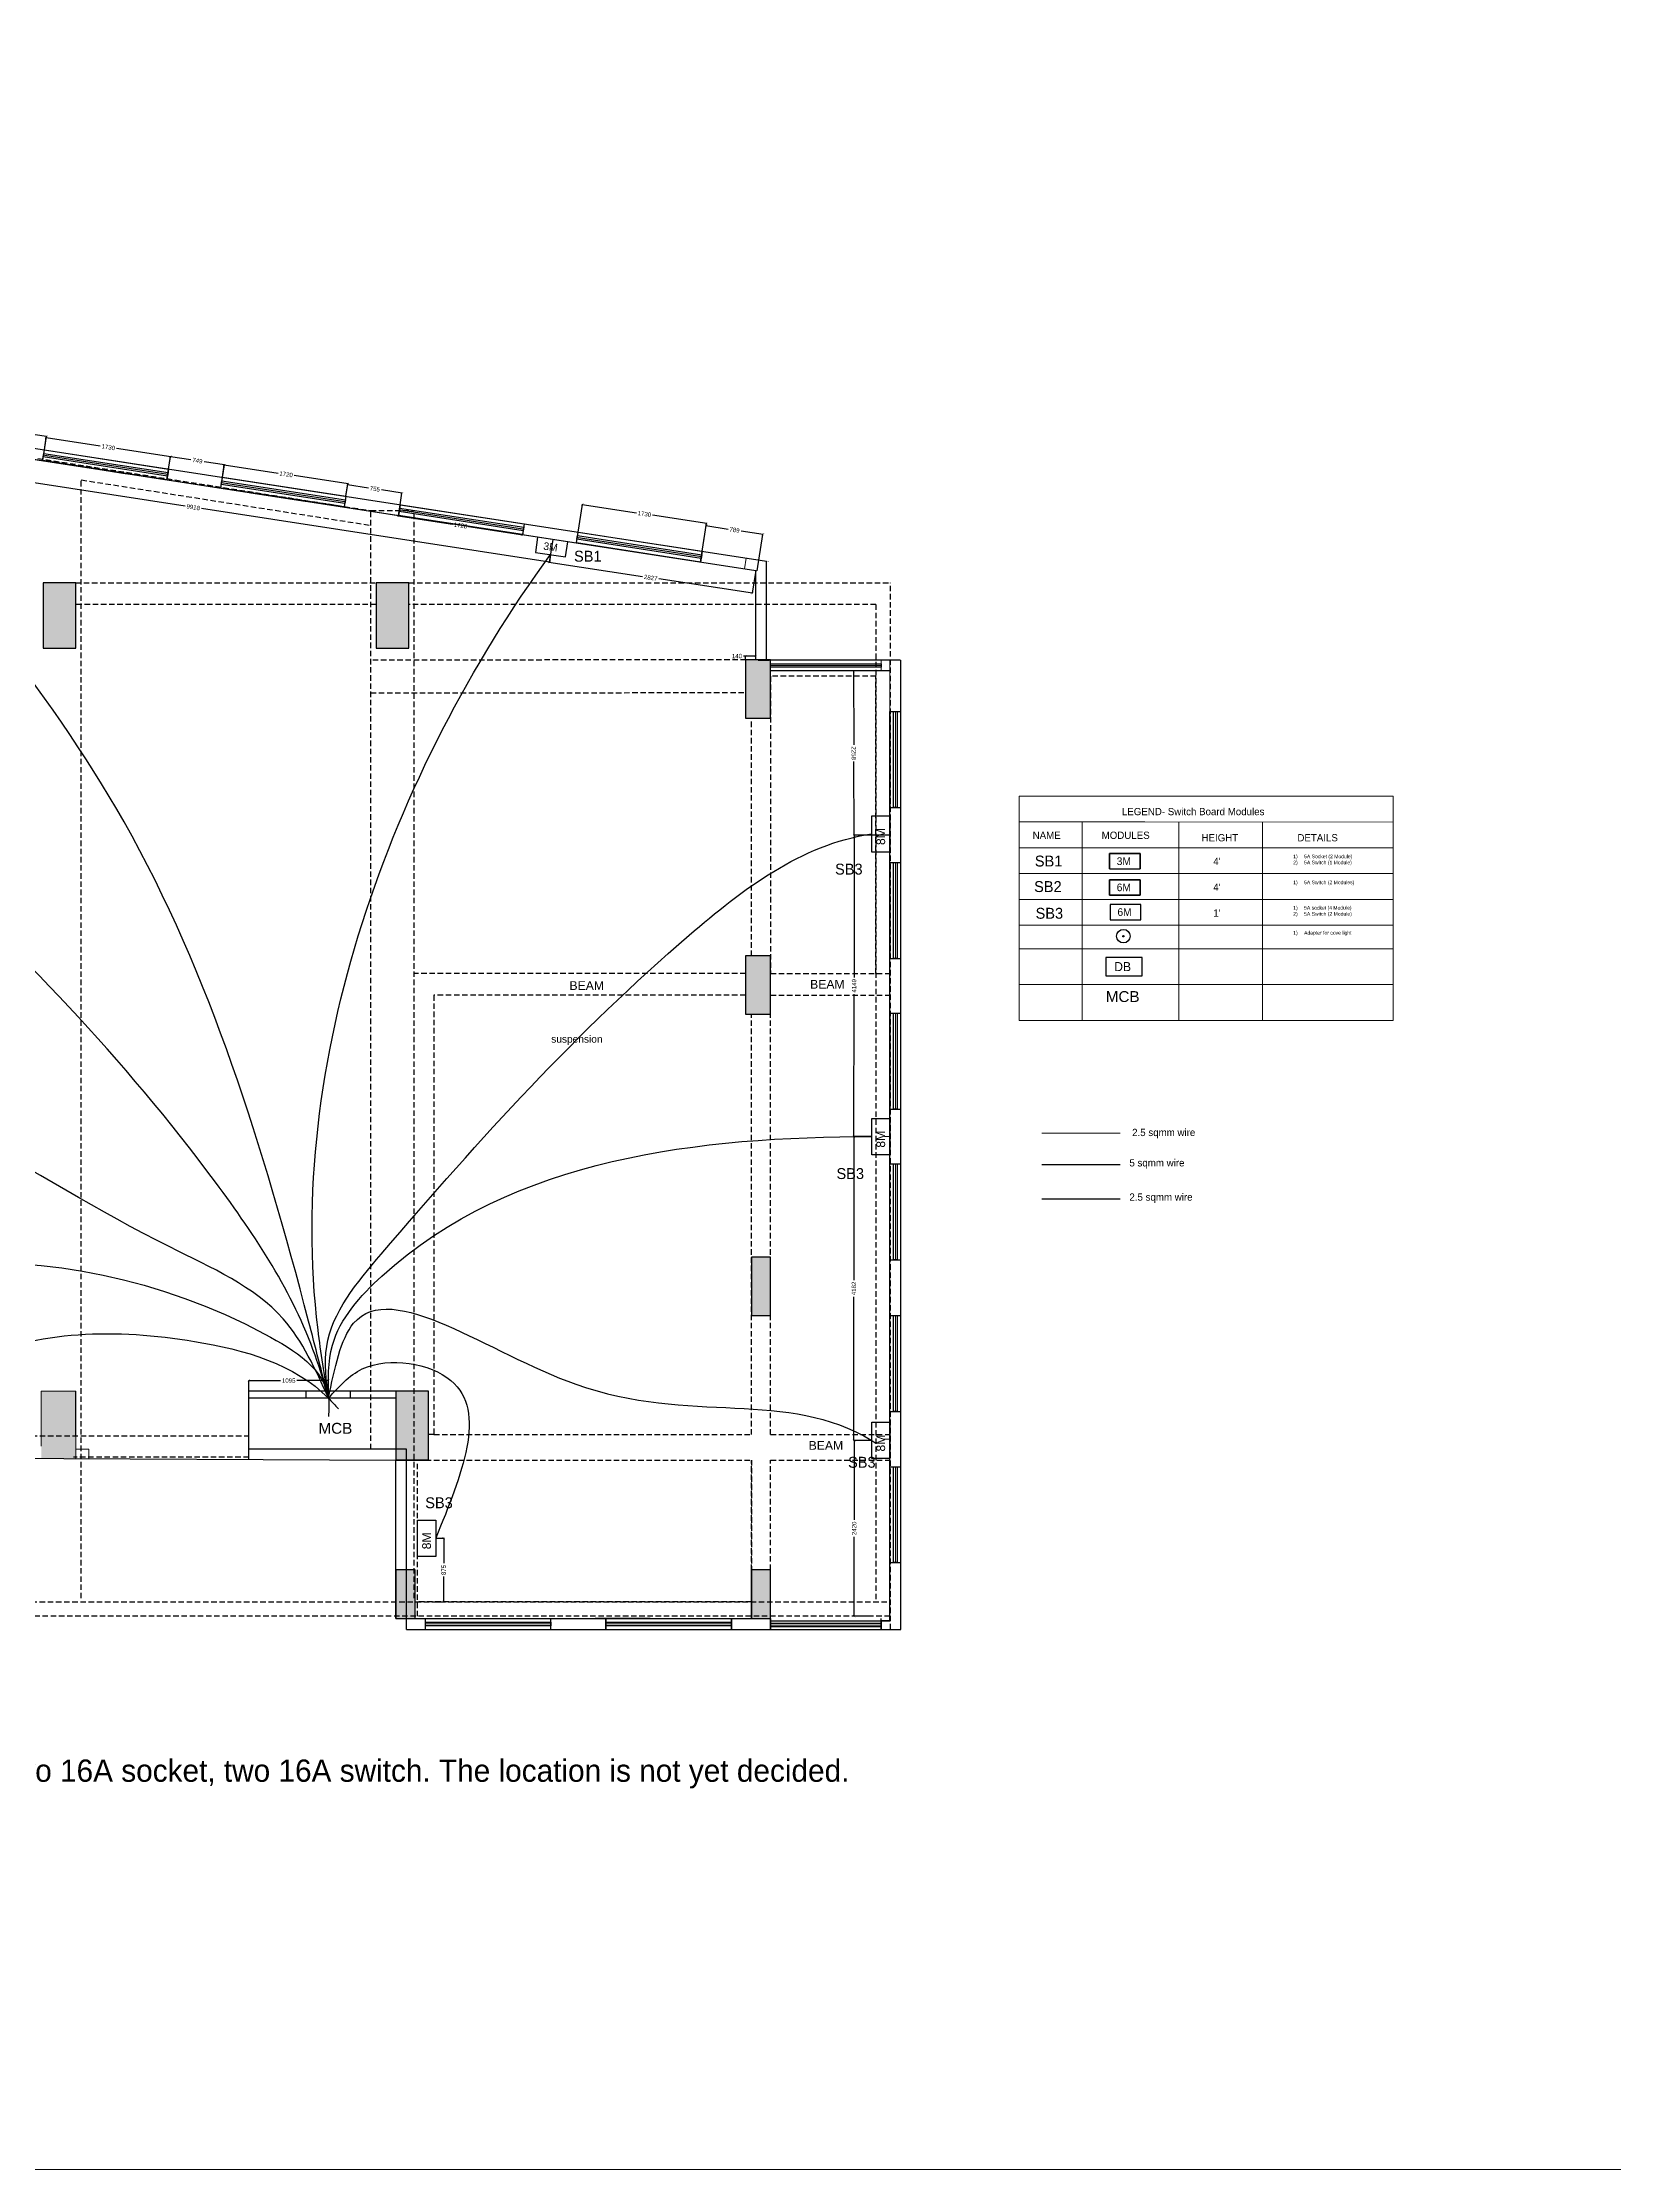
# Model space of a CAD drawing. Header units: millimetres. Extents: x 1464389 to 1998638, y -29162 to 256806.
# Drawn here: x 1773899 to 1795520, y 132187 to 161457 of the extents above; entities that cross this region are included whole.
import ezdxf

# ---------------------------------------------------------------- set-up
doc = ezdxf.new("R2010")
doc.units = ezdxf.units.MM
doc.header["$LTSCALE"] = 15
doc.header["$PDMODE"] = 35
doc.linetypes.add('DASHED2', pattern=[0.375, 0.25, -0.125])
doc.layers.get('0').update_dxf_attribs({"lineweight": 5})
for name, color, linetype in [('0_1.5sqmm wire', 4, 'Continuous'), ('0_2.5sqmm', 6, 'Continuous'), ('0_COVE_loop', 30, 'Continuous'), ('A-WNDW', 4, 'Continuous'), ('GFC Columns', 6, 'Continuous'), ('GFC Walls', 14, 'Continuous'), ('GFC Windows', 5, 'Continuous'), ('S-col-3', 3, 'Continuous'), ('Text', 250, 'Continuous'), ('Walls & Columns', 7, 'Continuous')]:
    doc.layers.add(name, color=color, linetype=linetype)
doc.layers.add('signage', color=52, linetype='Continuous', lineweight=30)
doc.styles.add('ARIAL', font='arial.ttf')
doc.dimstyles.new('SC-25', dxfattribs={"dimtxt": 60, "dimasz": 30, "dimexe": 0, "dimexo": 0, "dimgap": 25, "dimtad": 0, "dimdec": 0, "dimzin": 0, "dimdsep": 46, "dimtxsty": 'ARIAL', "dimblk": 'ARCHTICK', "dimcen": 0.09, "dimdle": 3, "dimclrd": 251, "dimclre": 251, "dimclrt": 1, "dimadec": 0, "dimazin": 0, "dimtfac": 1, "dimtdec": 0, "dimtofl": 0, "dimtmove": 0, "dimatfit": 2, "dimfxl": 100, "dimtolj": 1, "dimtzin": 0, "dimarcsym": 0})

# ---------------------------------------------------------------- blocks, each defined once
blk = doc.blocks.new('_ArchTick')
at = {"color": 0, "linetype": 'ByBlock', "const_width": 0.15}
blk.add_lwpolyline([(-0.5, -0.5), (0.5, 0.5)], dxfattribs=at)
blk = doc.blocks.new('*D1287')
at = {"color": 251, "lineweight": -2, "transparency": 16777216}
for p, q in [((1773192, 155959), (1773219, 156143)), ((1773216, 156143), (1773495, 156102)), ((1773954, 156035), (1773675, 156076)), ((1773924, 155851), (1773951, 156035))]:
    blk.add_line(p, q, dxfattribs=at)
at = {"layer": 'Defpoints', "color": 0, "transparency": 16777216}
for p in [(1773951, 156035), (1773192, 155959), (1773924, 155851)]:
    blk.add_point(p, dxfattribs=at)
at = {"color": 251, "lineweight": -2, "transparency": 16777216, "xscale": 30, "yscale": 30, "zscale": 30}
for p, rotation in [((1773219, 156143), 171.6461493205796), ((1773951, 156035), 351.6461493205795)]:
    blk.add_blockref('_ArchTick', p, dxfattribs=dict(at, rotation=rotation))
at = {"color": 1, "transparency": 16777216, "insert": (1773585, 156089), "char_height": 60, "attachment_point": 5, "rotation": 351.6461, "style": 'ARIAL'}
blk.add_mtext('\\A1;740', dxfattribs=at)
blk = doc.blocks.new('*D1288')
at = {"color": 251, "lineweight": -2, "transparency": 16777216}
for p, q in [((1773924, 155853), (1773950, 156021)), ((1773947, 156021), (1774694, 155905)), ((1775663, 155755), (1774915, 155871)), ((1775634, 155588), (1775660, 155756))]:
    blk.add_line(p, q, dxfattribs=at)
at = {"layer": 'Defpoints', "color": 0, "transparency": 16777216}
for p in [(1773924, 155853), (1775660, 155756), (1775634, 155588)]:
    blk.add_point(p, dxfattribs=at)
at = {"color": 251, "lineweight": -2, "transparency": 16777216, "xscale": 30, "yscale": 30, "zscale": 30}
for p, rotation in [((1773950, 156021), 171.1865083615215), ((1775660, 155756), 351.1865083615215)]:
    blk.add_blockref('_ArchTick', p, dxfattribs=dict(at, rotation=rotation))
at = {"color": 1, "transparency": 16777216, "insert": (1774805, 155888), "char_height": 60, "attachment_point": 5, "rotation": 351.1865, "style": 'ARIAL'}
blk.add_mtext('\\A1;1730', dxfattribs=at)
blk = doc.blocks.new('*D1289')
at = {"color": 251, "lineweight": -2, "transparency": 16777216}
for p, q in [((1775634, 155588), (1775661, 155761)), ((1775658, 155762), (1775941, 155717)), ((1776404, 155644), (1776121, 155689)), ((1776374, 155472), (1776401, 155645))]:
    blk.add_line(p, q, dxfattribs=at)
at = {"layer": 'Defpoints', "color": 0, "transparency": 16777216}
for p in [(1775634, 155588), (1776374, 155472), (1776401, 155645)]:
    blk.add_point(p, dxfattribs=at)
at = {"color": 251, "lineweight": -2, "transparency": 16777216, "xscale": 30, "yscale": 30, "zscale": 30}
for p, rotation in [((1775661, 155761), 171.0693466105895), ((1776401, 155645), 351.0693466105894)]:
    blk.add_blockref('_ArchTick', p, dxfattribs=dict(at, rotation=rotation))
at = {"color": 1, "transparency": 16777216, "insert": (1776031, 155703), "char_height": 60, "attachment_point": 5, "rotation": 351.0693, "style": 'ARIAL'}
blk.add_mtext('\\A1;749', dxfattribs=at)
blk = doc.blocks.new('*D1290')
at = {"color": 251, "lineweight": -2, "transparency": 16777216}
for p, q in [((1776374, 155474), (1776400, 155646)), ((1776397, 155646), (1777140, 155533)), ((1778104, 155386), (1777361, 155499)), ((1778075, 155214), (1778101, 155386))]:
    blk.add_line(p, q, dxfattribs=at)
at = {"layer": 'Defpoints', "color": 0, "transparency": 16777216}
for p in [(1776374, 155474), (1778075, 155214), (1778101, 155386)]:
    blk.add_point(p, dxfattribs=at)
at = {"color": 251, "lineweight": -2, "transparency": 16777216, "xscale": 30, "yscale": 30, "zscale": 30}
for p, rotation in [((1776400, 155646), 171.3183478215924), ((1778101, 155386), 351.3183478215925)]:
    blk.add_blockref('_ArchTick', p, dxfattribs=dict(at, rotation=rotation))
at = {"color": 1, "transparency": 16777216, "insert": (1777251, 155516), "char_height": 60, "attachment_point": 5, "rotation": 351.3183, "style": 'ARIAL'}
blk.add_mtext('\\A1;1720', dxfattribs=at)
blk = doc.blocks.new('*D1291')
at = {"color": 251, "lineweight": -2, "transparency": 16777216}
for p, q in [((1778075, 155214), (1778100, 155374)), ((1778097, 155374), (1778383, 155329)), ((1778849, 155256), (1778563, 155301)), ((1778821, 155097), (1778846, 155257))]:
    blk.add_line(p, q, dxfattribs=at)
at = {"layer": 'Defpoints', "color": 0, "transparency": 16777216}
for p in [(1778075, 155214), (1778846, 155257), (1778821, 155097)]:
    blk.add_point(p, dxfattribs=at)
at = {"color": 251, "lineweight": -2, "transparency": 16777216, "xscale": 30, "yscale": 30, "zscale": 30}
for p, rotation in [((1778100, 155374), 171.0695210684895), ((1778846, 155257), 351.0695210684895)]:
    blk.add_blockref('_ArchTick', p, dxfattribs=dict(at, rotation=rotation))
at = {"color": 1, "transparency": 16777216, "insert": (1778473, 155315), "char_height": 60, "attachment_point": 5, "rotation": 351.0695, "style": 'ARIAL'}
blk.add_mtext('\\A1;755', dxfattribs=at)
blk = doc.blocks.new('*D1292')
at = {"color": 251, "lineweight": -2, "transparency": 16777216}
for p, q in [((1778794, 154943), (1779540, 154828)), ((1778821, 155097), (1778797, 154942)), ((1780507, 154679), (1779761, 154793)), ((1780528, 154834), (1780505, 154679))]:
    blk.add_line(p, q, dxfattribs=at)
at = {"layer": 'Defpoints', "color": 0, "transparency": 16777216}
for p in [(1778797, 154942), (1778821, 155097), (1780528, 154834)]:
    blk.add_point(p, dxfattribs=at)
at = {"color": 251, "lineweight": -2, "transparency": 16777216, "xscale": 30, "yscale": 30, "zscale": 30}
for p, rotation in [((1778797, 154942), 171.2424515368998), ((1780505, 154679), 351.2424515368998)]:
    blk.add_blockref('_ArchTick', p, dxfattribs=dict(at, rotation=rotation))
at = {"color": 1, "transparency": 16777216, "insert": (1779651, 154811), "char_height": 60, "attachment_point": 5, "rotation": 351.2425, "style": 'ARIAL'}
blk.add_mtext('\\A1;1728', dxfattribs=at)
blk = doc.blocks.new('*D1293')
at = {"color": 251, "lineweight": -2, "transparency": 16777216}
for p, q in [((1781270, 154720), (1781329, 155102)), ((1781326, 155102), (1782073, 154987)), ((1783041, 154838), (1782294, 154953)), ((1782979, 154456), (1783038, 154838))]:
    blk.add_line(p, q, dxfattribs=at)
at = {"layer": 'Defpoints', "color": 0, "transparency": 16777216}
for p in [(1781270, 154720), (1783038, 154838), (1782979, 154456)]:
    blk.add_point(p, dxfattribs=at)
at = {"color": 251, "lineweight": -2, "transparency": 16777216, "xscale": 30, "yscale": 30, "zscale": 30}
for p, rotation in [((1781329, 155102), 171.2424515323956), ((1783038, 154838), 351.2424515323956)]:
    blk.add_blockref('_ArchTick', p, dxfattribs=dict(at, rotation=rotation))
at = {"color": 1, "transparency": 16777216, "insert": (1782183, 154970), "char_height": 60, "attachment_point": 5, "rotation": 351.2425, "style": 'ARIAL'}
blk.add_mtext('\\A1;1730', dxfattribs=at)
blk = doc.blocks.new('*D1152')
at = {"color": 251, "lineweight": -2, "transparency": 16777216}
for p, q in [((1782956, 154308), (1783033, 154809)), ((1783030, 154809), (1783333, 154762)), ((1783816, 154688), (1783513, 154735)), ((1783736, 154188), (1783813, 154689))]:
    blk.add_line(p, q, dxfattribs=at)
at = {"layer": 'Defpoints', "color": 0, "transparency": 16777216}
for p in [(1783033, 154809), (1782956, 154308), (1783736, 154188)]:
    blk.add_point(p, dxfattribs=at)
at = {"color": 251, "lineweight": -2, "transparency": 16777216, "xscale": 30, "yscale": 30, "zscale": 30}
for p, rotation in [((1783033, 154809), 171.2424515323888), ((1783813, 154689), 351.2424515323888)]:
    blk.add_blockref('_ArchTick', p, dxfattribs=dict(at, rotation=rotation))
at = {"color": 1, "transparency": 16777216, "insert": (1783423, 154749), "char_height": 60, "attachment_point": 5, "rotation": 351.2425, "style": 'ARIAL'}
blk.add_mtext('\\A1;789', dxfattribs=at)
blk = doc.blocks.new('*D1294')
at = {"color": 251, "lineweight": -2, "transparency": 16777216}
for p, q in [((1783574, 153014), (1783544, 153014)), ((1783574, 152961), (1783574, 153014)), ((1783717, 153014), (1783574, 153014)), ((1783714, 152958), (1783714, 153014))]:
    blk.add_line(p, q, dxfattribs=at)
at = {"layer": 'Defpoints', "color": 0, "transparency": 16777216}
for p in [(1783574, 153014), (1783574, 152961), (1783714, 152958)]:
    blk.add_point(p, dxfattribs=at)
at = {"color": 251, "lineweight": -2, "transparency": 16777216, "xscale": 30, "yscale": 30, "zscale": 30, "rotation": 180}
blk.add_blockref('_ArchTick', (1783574, 153014), dxfattribs=at)
at = {"color": 251, "lineweight": -2, "transparency": 16777216, "xscale": 30, "yscale": 30, "zscale": 30}
blk.add_blockref('_ArchTick', (1783714, 153014), dxfattribs=at)
at = {"color": 1, "transparency": 16777216, "insert": (1783456, 153014), "char_height": 60, "attachment_point": 5, "style": 'ARIAL'}
blk.add_mtext('\\A1;140', dxfattribs=at)
blk = doc.blocks.new('*D1155')
at = {"color": 251, "lineweight": -2, "transparency": 16777216}
for p, q in [((1771070, 155819), (1775860, 155080)), ((1771089, 155923), (1771073, 155818)), ((1780877, 154306), (1776087, 155045)), ((1780890, 154410), (1780874, 154306))]:
    blk.add_line(p, q, dxfattribs=at)
at = {"layer": 'Defpoints', "color": 0, "transparency": 16777216}
for p in [(1771089, 155923), (1780874, 154306), (1780890, 154410)]:
    blk.add_point(p, dxfattribs=at)
at = {"color": 251, "lineweight": -2, "transparency": 16777216, "xscale": 30, "yscale": 30, "zscale": 30}
for p, rotation in [((1771073, 155818), 171.2300550045885), ((1780874, 154306), 351.2300550045885)]:
    blk.add_blockref('_ArchTick', p, dxfattribs=dict(at, rotation=rotation))
at = {"color": 1, "transparency": 16777216, "insert": (1775973, 155062), "char_height": 60, "attachment_point": 5, "rotation": 351.2301, "style": 'ARIAL'}
blk.add_mtext('\\A1;9918', dxfattribs=at)
blk = doc.blocks.new('*D1295')
at = {"color": 251, "lineweight": -2, "transparency": 16777216}
for p, q in [((1780920, 154618), (1780872, 154305)), ((1780869, 154306), (1782156, 154109)), ((1783669, 153878), (1782383, 154075)), ((1783714, 154191), (1783666, 153878))]:
    blk.add_line(p, q, dxfattribs=at)
at = {"layer": 'Defpoints', "color": 0, "transparency": 16777216}
for p in [(1780920, 154618), (1783714, 154191), (1783666, 153878)]:
    blk.add_point(p, dxfattribs=at)
at = {"color": 251, "lineweight": -2, "transparency": 16777216, "xscale": 30, "yscale": 30, "zscale": 30}
for p, rotation in [((1780872, 154305), 171.3118521521498), ((1783666, 153878), 351.3118521521499)]:
    blk.add_blockref('_ArchTick', p, dxfattribs=dict(at, rotation=rotation))
at = {"color": 1, "transparency": 16777216, "insert": (1782269, 154092), "char_height": 60, "attachment_point": 5, "rotation": 351.3119, "style": 'ARIAL'}
blk.add_mtext('\\A1;2827', dxfattribs=at)
blk = doc.blocks.new('*D1296')
at = {"color": 251, "lineweight": -2, "transparency": 16777216}
for p, q in [((1785549, 152809), (1785058, 152806)), ((1785058, 152809), (1785064, 151793)), ((1785070, 150546), (1785065, 151562)), ((1785561, 150551), (1785070, 150549))]:
    blk.add_line(p, q, dxfattribs=at)
at = {"layer": 'Defpoints', "color": 0, "transparency": 16777216}
for p in [(1785549, 152809), (1785070, 150549), (1785561, 150551)]:
    blk.add_point(p, dxfattribs=at)
at = {"color": 251, "lineweight": -2, "transparency": 16777216, "xscale": 30, "yscale": 30, "zscale": 30}
for p, rotation in [((1785058, 152806), 90.30515075653307), ((1785070, 150549), 270.3051507565331)]:
    blk.add_blockref('_ArchTick', p, dxfattribs=dict(at, rotation=rotation))
at = {"color": 1, "transparency": 16777216, "insert": (1785064, 151678), "char_height": 60, "attachment_point": 5, "rotation": 270.3052, "style": 'ARIAL'}
blk.add_mtext('\\A1;2258', dxfattribs=at)
blk = doc.blocks.new('*D1156')
at = {"color": 251, "lineweight": -2, "transparency": 16777216}
for p, q in [((1785070, 150553), (1785068, 148592)), ((1785315, 150550), (1785070, 150550)), ((1785066, 146399), (1785068, 148360)), ((1785311, 146401), (1785066, 146402))]:
    blk.add_line(p, q, dxfattribs=at)
at = {"layer": 'Defpoints', "color": 0, "transparency": 16777216}
for p in [(1785315, 150550), (1785066, 146402), (1785311, 146401)]:
    blk.add_point(p, dxfattribs=at)
at = {"color": 251, "lineweight": -2, "transparency": 16777216, "xscale": 30, "yscale": 30, "zscale": 30}
for p, rotation in [((1785070, 150550), 89.94965454396997), ((1785066, 146402), 269.94965454397)]:
    blk.add_blockref('_ArchTick', p, dxfattribs=dict(at, rotation=rotation))
at = {"color": 1, "transparency": 16777216, "insert": (1785068, 148476), "char_height": 60, "attachment_point": 5, "rotation": 89.9497, "style": 'ARIAL'}
blk.add_mtext('\\A1;4149', dxfattribs=at)
blk = doc.blocks.new('*D1157')
at = {"color": 251, "lineweight": -2, "transparency": 16777216}
for p, q in [((1785066, 146404), (1785066, 144426)), ((1785311, 146401), (1785066, 146401)), ((1785066, 142217), (1785066, 144195)), ((1785311, 142220), (1785066, 142220))]:
    blk.add_line(p, q, dxfattribs=at)
at = {"layer": 'Defpoints', "color": 0, "transparency": 16777216}
for p in [(1785311, 146401), (1785066, 142220), (1785311, 142220)]:
    blk.add_point(p, dxfattribs=at)
at = {"color": 251, "lineweight": -2, "transparency": 16777216, "xscale": 30, "yscale": 30, "zscale": 30}
for p, rotation in [((1785066, 146401), 90), ((1785066, 142220), 270)]:
    blk.add_blockref('_ArchTick', p, dxfattribs=dict(at, rotation=rotation))
at = {"color": 1, "transparency": 16777216, "insert": (1785066, 144311), "char_height": 60, "attachment_point": 5, "rotation": 90, "style": 'ARIAL'}
blk.add_mtext('\\A1;4182', dxfattribs=at)
blk = doc.blocks.new('*D1158')
at = {"color": 251, "lineweight": -2, "transparency": 16777216}
for p, q in [((1785070, 142223), (1785070, 141125)), ((1785311, 142220), (1785070, 142220)), ((1785070, 139797), (1785070, 140895)), ((1785311, 139800), (1785070, 139800))]:
    blk.add_line(p, q, dxfattribs=at)
at = {"layer": 'Defpoints', "color": 0, "transparency": 16777216}
for p in [(1785311, 142220), (1785070, 139800), (1785311, 139800)]:
    blk.add_point(p, dxfattribs=at)
at = {"color": 251, "lineweight": -2, "transparency": 16777216, "xscale": 30, "yscale": 30, "zscale": 30}
for p, rotation in [((1785070, 142220), 90), ((1785070, 139800), 270)]:
    blk.add_blockref('_ArchTick', p, dxfattribs=dict(at, rotation=rotation))
at = {"color": 1, "transparency": 16777216, "insert": (1785070, 141010), "char_height": 60, "attachment_point": 5, "rotation": 90, "style": 'ARIAL'}
blk.add_mtext('\\A1;2420', dxfattribs=at)
blk = doc.blocks.new('*D1159')
at = {"color": 251, "lineweight": -2, "transparency": 16777216}
for p, q in [((1779310, 140875), (1779420, 140875)), ((1779420, 140878), (1779420, 140529)), ((1779420, 139997), (1779420, 140346)), ((1779310, 140000), (1779420, 140000))]:
    blk.add_line(p, q, dxfattribs=at)
at = {"layer": 'Defpoints', "color": 0, "transparency": 16777216}
for p in [(1779310, 140875), (1779310, 140000), (1779420, 140000)]:
    blk.add_point(p, dxfattribs=at)
at = {"color": 251, "lineweight": -2, "transparency": 16777216, "xscale": 30, "yscale": 30, "zscale": 30}
for p, rotation in [((1779420, 140875), 90), ((1779420, 140000), 270)]:
    blk.add_blockref('_ArchTick', p, dxfattribs=dict(at, rotation=rotation))
at = {"color": 1, "transparency": 16777216, "insert": (1779420, 140437), "char_height": 60, "attachment_point": 5, "rotation": 90, "style": 'ARIAL'}
blk.add_mtext('\\A1;875', dxfattribs=at)
blk = doc.blocks.new('*D1160')
at = {"color": 251, "lineweight": -2, "transparency": 16777216}
for p, q in [((1776736, 143043), (1777175, 143043)), ((1776739, 142800), (1776739, 143043)), ((1777837, 143043), (1777399, 143043)), ((1777834, 142800), (1777834, 143043))]:
    blk.add_line(p, q, dxfattribs=at)
at = {"layer": 'Defpoints', "color": 0, "transparency": 16777216}
for p in [(1776739, 143043), (1776739, 142800), (1777834, 142800)]:
    blk.add_point(p, dxfattribs=at)
at = {"color": 251, "lineweight": -2, "transparency": 16777216, "xscale": 30, "yscale": 30, "zscale": 30, "rotation": 180}
blk.add_blockref('_ArchTick', (1776739, 143043), dxfattribs=at)
at = {"color": 251, "lineweight": -2, "transparency": 16777216, "xscale": 30, "yscale": 30, "zscale": 30}
blk.add_blockref('_ArchTick', (1777834, 143043), dxfattribs=at)
at = {"color": 1, "transparency": 16777216, "insert": (1777287, 143043), "char_height": 60, "attachment_point": 5, "style": 'ARIAL'}
blk.add_mtext('\\A1;1095', dxfattribs=at)
blk = doc.blocks.new('SB')
at = {"layer": '0_1.5sqmm wire'}
blk.add_lwpolyline([(878496, -257696), (878496, -257946), (877996, -257946), (877996, -257696)], close=True, dxfattribs=at)
at = {"layer": '0_1.5sqmm wire', "insert": (878326, -257882), "char_height": 120, "attachment_point": 9, "style": 'ARIAL'}
blk.add_mtext_dynamic_manual_height_columns('\\pxt5;8M', width=2313.2, gutter_width=250, heights=[0], dxfattribs=at)
blk = doc.blocks.new('ff sb')
at = {"layer": '0_1.5sqmm wire'}
for points in [[(971075, -296668), (970660, -296603), (970627, -296810), (971042, -296875)], [(978448, -297804), (978033, -297738), (978000, -297946), (978415, -298011)], [(988247, -299313), (987831, -299253), (987801, -299461), (988217, -299520)], [(969460, -306618), (969460, -307038), (969670, -307038), (969670, -306618)], [(972130, -314978), (971710, -314978), (971710, -315188), (972130, -315188)]]:
    blk.add_lwpolyline(points, close=True, dxfattribs=at)
at = {"rotation": 90}
for p in [(734734, -1181581), (734734, -1185746), (734734, -1189928), (728483, -1191273)]:
    blk.add_blockref('SB', p, dxfattribs=at)
blk.add_blockref('SB', (100468, -53815))
at = {"layer": '0_1.5sqmm wire'}
for rotation, p in [(351.0695, (970732, -296773)), (351.0695, (978105, -297909)), (351.8376, (987906, -299422)), (90, (969617, -306940))]:
    blk.add_text('3M', height=105, rotation=rotation, dxfattribs=at).set_placement(p)
for s, height, p in [('SB1', 150, (971173, -296943)), ('SB1', 150, (978559, -298078)), ('SB1', 150, (988333, -299588)), ('SB3', 150, (991925, -303894)), ('SB1', 150, (969639, -306874)), ('SB3', 150, (991945, -308084)), ('SB3', 150, (979025, -311554)), ('SB3', 150, (992104, -312057)), ('SB3', 150, (986285, -312614)), ('SB1', 150, (972206, -315083)), ('3M', 105, (971808, -315135))]:
    blk.add_text(s, height=height, dxfattribs=at).set_placement(p)
blk = doc.blocks.new('loopsing ff')
at = {"layer": '0_2.5sqmm'}
for points, knots in [([(984953, -311101), (984895, -310902), (984582, -309823), (981592, -305318), (976506, -301159), (971701, -297999), (970835, -296843)], [0, 0, 0, 0, 620.870357, 3367.013107, 15923.206797, 20257.884671, 20257.884671, 20257.884671, 20257.884671]), ([(984953, -311101), (984901, -310788), (984231, -306813), (985816, -302491), (988009, -299491)], [0, 0, 0, 0, 953.858313, 12091.198361, 12091.198361, 12091.198361, 12091.198361]), ([(984953, -311101), (984924, -310858), (984834, -310114), (986760, -307833), (988965, -305401), (991448, -303483), (992430, -303334)], [0, 0, 0, 0, 713.29017, 2188.213897, 8291.467128, 11163.815801, 11163.815801, 11163.815801, 11163.815801]), ([(984953, -311101), (984776, -310707), (984337, -309735), (981337, -308440), (976985, -305092), (972156, -306797), (969670, -306828)], [0, 0, 0, 0, 1258.637965, 3106.258055, 9377.270733, 16833.685018, 16833.685018, 16833.685018, 16833.685018]), ([(984953, -311101), (984949, -310850), (984937, -310199), (987054, -307825), (990092, -307501), (992430, -307500)], [0, 0, 0, 0, 734.985922, 1903.275269, 8912.320591, 8912.320591, 8912.320591, 8912.320591]), ([(984953, -311101), (985037, -310692), (985362, -309089), (988902, -311840), (991291, -310963), (992469, -311705), (992488, -311718)], [0, 0, 0, 0, 1089.180938, 4262.381216, 8406.425416, 8475.560372, 8475.560372, 8475.560372, 8475.560372])]:
    blk.add_open_spline(points, degree=3, knots=knots, dxfattribs=at)
for points in [[(984953, -311101), (984679, -310038), (982139, -303168), (978208, -297979)], [(971920, -314978), (973129, -313018), (975479, -310668), (984079, -310218), (984953, -311101), (984953, -311351)], [(978714, -311511), (980029, -310598), (983109, -310318), (984953, -311101), (985089, -311248)], [(984953, -311101), (985419, -310698), (986639, -310858), (986429, -313026)]]:
    blk.add_spline(points, degree=3, dxfattribs=at)

msp = doc.modelspace()

# ---------------------------------------------------------------- hatches: boundary and pattern name
at = {"layer": 'S-col-3', "lineweight": -3, "ltscale": 0.15}
h = msp.add_hatch(color=1, dxfattribs=at)
h.dxf.hatch_style = 1
h.paths.add_polyline_path([(1773905.3, 153123.2), (1774355.3, 153123.2), (1774355.3, 154023.2), (1773905.3, 154023.2)])
h = msp.add_hatch(color=1, dxfattribs=at)
h.dxf.hatch_style = 1
h.paths.add_polyline_path([(1778490.1, 153123.2), (1778940.1, 153123.2), (1778940.1, 154023.2), (1778490.1, 154023.2)])
h = msp.add_hatch(color=1, dxfattribs=at)
h.dxf.hatch_style = 1
h.paths.add_polyline_path([(1783574.3, 152161.2), (1783915.5, 152162.6), (1783923, 152959.7), (1783581.8, 152958.2)])
h = msp.add_hatch(color=1, dxfattribs=at)
h.dxf.hatch_style = 1
h.paths.add_polyline_path([(1783574.3, 148087), (1783919.3, 148087), (1783919.3, 148887), (1783574.3, 148887)])
h = msp.add_hatch(color=1, dxfattribs=at)
h.dxf.hatch_style = 1
h.paths.add_polyline_path([(1783654.3, 143940), (1783919.3, 143940), (1783919.3, 144740), (1783654.3, 144740)])
h = msp.add_hatch(color=1, dxfattribs=at)
h.dxf.hatch_style = 1
h.paths.add_polyline_path([(1773880.3, 141971.7), (1774355.3, 141971.7), (1774355.3, 142900), (1773880.3, 142900)])
h = msp.add_hatch(color=1, dxfattribs=at)
h.dxf.hatch_style = 1
h.paths.add_polyline_path([(1778760.3, 141950), (1779210.3, 141950), (1779210.3, 142900), (1778760.3, 142900)])
h = msp.add_hatch(color=1, dxfattribs=at)
h.dxf.hatch_style = 1
h.paths.add_polyline_path([(1778760.3, 139769), (1779025.3, 139769), (1779025.3, 140439), (1778760.3, 140439)])
h = msp.add_hatch(color=1, dxfattribs=at)
h.dxf.hatch_style = 1
h.paths.add_polyline_path([(1783654.3, 139769), (1783919.3, 139769), (1783919.3, 140439), (1783654.3, 140439)])

# ---------------------------------------------------------------- linework, layer by layer
for p, q in [((1773900.7, 155703.1), (1773924, 155851.3)), ((1775609.6, 155439.9), (1775632.9, 155588.1)), ((1775610.3, 155439.8), (1775633.6, 155588)), ((1776350.5, 155323.5), (1776373.8, 155471.7)), ((1778051.4, 155066), (1778074.7, 155214.2)), ((1778051.4, 155066), (1778074.7, 155214.2)), ((1778051.4, 155066), (1778074.7, 155214.2)), ((1778797.3, 154948.8), (1778820.5, 155097)), ((1780505.1, 154685.7), (1780528.4, 154833.9)), ((1781246.4, 154571.6), (1781269.7, 154719.7)), ((1782956, 154308.2), (1782979.3, 154456.4)), ((1783560.6, 154213.2), (1783583.9, 154361.4)), ((1783886.3, 154316.6), (1783886.3, 154318.5)), ((1783748.3, 152959), (1783898.3, 152959)), ((1785711.3, 152959), (1783886.3, 152959)), ((1783919.3, 152809), (1783919.3, 152959)), ((1785561.3, 152809), (1783919.3, 152809)), ((1785441.3, 152809), (1785441.3, 152959)), ((1785561.3, 152809), (1785561.3, 152959)), ((1785561.3, 152249), (1785561.3, 152809)), ((1787341.6, 151087.2), (1792487.6, 151087.2)), ((1787341.6, 150731.5), (1787341.6, 151087.2)), ((1785561.3, 150551.5), (1785517.3, 150551.5)), ((1787341.6, 150731.5), (1789068.7, 150731.5)), ((1788205.1, 150732), (1788205.1, 148986.9)), ((1789539.5, 150731.5), (1789539.5, 148986.9)), ((1790687.6, 150730.7), (1790687.6, 148986.9)), ((1787341.6, 150375.8), (1792487.6, 150375.8)), ((1787341.6, 150020.2), (1792487.6, 150020.2)), ((1787341.6, 149664.5), (1792487.6, 149664.5)), ((1787341.6, 149308.8), (1792487.6, 149308.8)), ((1787341.6, 148986.9), (1792487.6, 148986.9)), ((1788205.1, 148986.9), (1788205.1, 147998.8)), ((1789539.5, 148986.9), (1789539.5, 147998.8)), ((1790687.6, 148986.9), (1790687.6, 147998.8)), ((1787341.6, 148492.9), (1792487.6, 148492.9)), ((1787341.6, 147998.8), (1792487.6, 147998.8)), ((1785561.3, 146401.5), (1785488.8, 146401.5)), ((1785561.3, 142618), (1785561.3, 143941)), ((1785711.3, 142618), (1785711.3, 143941)), ((1774355.3, 142900), (1774355.3, 141969.6)), ((1774355.3, 142100), (1774535.3, 142100)), ((1774535.3, 142100), (1774535.3, 141968.8)), ((1785561.3, 142238), (1785475.9, 142238)), ((1785441.3, 139739), (1785441.3, 139619))]:
    msp.add_line(p, q)
at = {"color": 2, "ltscale": 0.25}
msp.add_line((1787654.1, 146448.6), (1788732.2, 146448.6), dxfattribs=at)
msp.add_lwpolyline([(1687036, 233580.1), (1833222.5, 233580.1), (1833222.5, 132187), (1687036, 132187)], close=True)
for points in [[(1764066, 157218.2), (1783714.3, 154191.4)], [(1792487.6, 148986.9), (1792487.6, 151087.2)], [(1787341.6, 148986.9), (1787341.6, 150731.5), (1792487.6, 150730.3)], [(1787341.6, 147998.8), (1787341.6, 148986.9)], [(1792487.6, 147998.8), (1792487.6, 148986.9)], [(1773880.3, 142140), (1773880.3, 142900), (1774355.3, 142900), (1774355.3, 142140)]]:
    msp.add_lwpolyline(points)
at = {"layer": '0_1.5sqmm wire'}
for p, q in [((1788584.7, 150295.4), (1789004.7, 150295.4)), ((1788584.7, 150085.4), (1788584.7, 150295.4)), ((1789004.7, 150295.4), (1789004.7, 150085.4)), ((1788584.7, 149935.4), (1789004.7, 149935.4)), ((1788584.7, 149725.4), (1788584.7, 149935.4)), ((1789004.7, 149935.4), (1789004.7, 149725.4)), ((1789004.7, 149725.4), (1788584.7, 149725.4))]:
    msp.add_line(p, q, dxfattribs=at)
for points in [[(1789004.7, 150295.4), (1788584.7, 150295.4), (1788584.7, 150085.4), (1789004.7, 150085.4)], [(1789004.7, 149935.4), (1788584.7, 149935.4), (1788584.7, 149725.4), (1789004.7, 149725.4)], [(1789014.7, 149595.4), (1788594.7, 149595.4), (1788594.7, 149385.4), (1789014.7, 149385.4)], [(1789031.6, 148864.7), (1788531.6, 148864.7), (1788531.6, 148614.7), (1789031.6, 148614.7)]]:
    msp.add_lwpolyline(points, close=True, dxfattribs=at)
at = {"layer": '0_2.5sqmm'}
msp.add_line((1787654.1, 145546.3), (1788732.2, 145546.3), dxfattribs=at)
at = {"layer": '0_COVE_loop', "color": 116, "true_color": 0x136734}
msp.add_line((1787654.1, 146017.3), (1788732.2, 146017.3), dxfattribs=at)
at = {"layer": 'A-WNDW', "ltscale": 0.5, "const_width": 14.1}
for points in [[(1775622.2, 155515.5), (1773912.4, 155778.9)], [(1778062.7, 155137.9), (1776362.5, 155399.8)], [(1780516.9, 154761), (1778809.5, 155026.9)], [(1782967.6, 154382.3), (1781258, 154645.6)], [(1783919.3, 152884), (1785441.3, 152884)], [(1785636.3, 150929), (1785636.3, 152249)], [(1785636.3, 148854), (1785636.3, 150174)], [(1785636.3, 146779), (1785636.3, 148099)], [(1785636.3, 144706), (1785636.3, 146024)], [(1785636.3, 142618), (1785636.3, 143941)], [(1785636.3, 140539), (1785636.3, 141858)], [(1779170.3, 139694), (1780896.3, 139694)], [(1781651.3, 139694), (1783379.3, 139694)], [(1783919.3, 139679), (1785441.3, 139679)]]:
    msp.add_lwpolyline(points, dxfattribs=at)
at = {"layer": 'A-WNDW', "ltscale": 0.5}
for points in [[(1775618.4, 155490.8), (1773908.6, 155754.2), (1773916.2, 155803.7), (1775626, 155540.3)], [(1778058.9, 155113.2), (1776359, 155376.8), (1776366.6, 155426.2), (1778066.5, 155162.6)], [(1780513.1, 154736.2), (1778805.7, 155002.2), (1778813.3, 155051.6), (1780520.7, 154785.7)], [(1782963.8, 154357.6), (1781254.5, 154622.6), (1781262.1, 154672.1), (1782971.4, 154407)], [(1783919.3, 152909), (1785441.3, 152909), (1785441.3, 152859), (1783919.3, 152859)], [(1785611.3, 150929), (1785611.3, 152249), (1785661.3, 152249), (1785661.3, 150929)], [(1785611.3, 148854), (1785611.3, 150174), (1785661.3, 150174), (1785661.3, 148854)], [(1785611.3, 146779), (1785611.3, 148099), (1785661.3, 148099), (1785661.3, 146779)], [(1785611.3, 144706), (1785611.3, 146024), (1785661.3, 146024), (1785661.3, 144706)], [(1785611.3, 142618), (1785611.3, 143941), (1785661.3, 143941), (1785661.3, 142618)], [(1785611.3, 140539), (1785611.3, 141858), (1785661.3, 141858), (1785661.3, 140539)], [(1779170.3, 139719), (1780896.3, 139719), (1780896.3, 139669), (1779170.3, 139669)], [(1781651.3, 139719), (1783379.3, 139719), (1783379.3, 139669), (1781651.3, 139669)], [(1783919.3, 139704), (1785441.3, 139704), (1785441.3, 139654), (1783919.3, 139654)]]:
    msp.add_lwpolyline(points, close=True, dxfattribs=at)
at = {"layer": 'GFC Columns'}
for points in [[(1783919.3, 152961.2), (1783574.3, 152961.2), (1783574.3, 152161.2), (1783919.3, 152161.2)], [(1783919.3, 148887), (1783574.3, 148887), (1783574.3, 148087), (1783919.3, 148087)], [(1783919.3, 148887), (1783574.3, 148887), (1783574.3, 148087), (1783919.3, 148087)], [(1783654.3, 143940), (1783919.3, 143940), (1783919.3, 144740), (1783654.3, 144740)], [(1783654.3, 143940), (1783919.3, 143940), (1783919.3, 144740), (1783654.3, 144740)], [(1778760.3, 139769), (1779025.3, 139769), (1779025.3, 140439), (1778760.3, 140439)], [(1783654.3, 139769), (1783919.3, 139769), (1783919.3, 140439), (1783654.3, 140439)], [(1783654.3, 139769), (1783919.3, 139769), (1783919.3, 140439), (1783654.3, 140439)]]:
    msp.add_lwpolyline(points, close=True, dxfattribs=at)
at = {"layer": 'GFC Walls'}
for p, q in [((1773900.5, 155703.2), (1773923.8, 155851.4)), ((1774316.5, 155638.9), (1775062.7, 155524)), ((1775610.3, 155439.8), (1775633.6, 155588)), ((1776766.6, 155261.4), (1777512.8, 155146.6)), ((1779210.9, 154886.8), (1779957.1, 154772)), ((1781660, 154509.5), (1782406.2, 154394.7)), ((1783864.3, 152958.2), (1783864.3, 154320)), ((1783714.3, 152958.2), (1783714.3, 154191.4)), ((1783748.3, 152959), (1783898.3, 152959)), ((1785699.3, 152959), (1783886.3, 152959)), ((1785549.3, 152809), (1783919.3, 152809)), ((1785711.3, 139619), (1785711.3, 152959)), ((1785561.3, 150929), (1785561.3, 152249)), ((1785561.3, 152249), (1785561.3, 151494)), ((1785561.3, 150929), (1785561.3, 152249)), ((1785561.3, 152249), (1785711.3, 152249)), ((1785561.3, 148854), (1785561.3, 150929)), ((1785561.3, 150929), (1785711.3, 150929)), ((1785561.3, 150929), (1785711.3, 150929)), ((1785561.3, 148869), (1785561.3, 150187)), ((1785561.3, 148854), (1785561.3, 150174)), ((1785561.3, 150174), (1785561.3, 149419)), ((1785561.3, 150174), (1785711.3, 150174)), ((1785561.3, 146779), (1785561.3, 148854)), ((1785561.3, 148854), (1785711.3, 148854)), ((1785561.3, 148854), (1785711.3, 148854)), ((1785561.3, 146794), (1785561.3, 148112)), ((1785561.3, 146779), (1785561.3, 148099)), ((1785561.3, 148099), (1785561.3, 147344)), ((1785561.3, 148099), (1785711.3, 148099)), ((1785561.3, 143941), (1785561.3, 146779)), ((1785561.3, 146779), (1785711.3, 146779)), ((1785561.3, 146779), (1785711.3, 146779)), ((1785561.3, 146024), (1785711.3, 146024)), ((1785561.3, 142618), (1785561.3, 144706)), ((1785561.3, 144706), (1785711.3, 144706)), ((1785561.3, 143941), (1785711.3, 143941)), ((1785561.3, 143941), (1785711.3, 143941)), ((1774355.3, 142285), (1774355.3, 142900)), ((1778760.3, 142900), (1776739.3, 142900)), ((1776739.3, 141959), (1776739.3, 142900)), ((1777529.3, 142800), (1777529.3, 142900)), ((1778139.3, 142800), (1778139.3, 142900)), ((1778760.3, 142800), (1776739.3, 142800)), ((1785561.3, 140539), (1785561.3, 142618)), ((1785561.3, 142618), (1785711.3, 142618)), ((1769766.3, 141990), (1778760.3, 141950)), ((1778910.3, 142100), (1776739.3, 142100)), ((1778910.3, 139769), (1778910.3, 142100)), ((1778760.3, 139769), (1778760.3, 141950)), ((1779210.3, 141950), (1778760.3, 141950)), ((1785561.3, 141858), (1785711.3, 141858)), ((1785561.3, 139739), (1785561.3, 140539)), ((1785561.3, 140539), (1785711.3, 140539)), ((1783654.3, 139769), (1783654.3, 140439)), ((1783654.3, 140439), (1783654.3, 139769)), ((1783654.3, 139769), (1783654.3, 140439)), ((1783654.3, 140439), (1783654.3, 139769)), ((1778760.3, 139769), (1783919.3, 139769)), ((1778910.3, 139619), (1778910.3, 139769)), ((1779170.3, 139619), (1779170.3, 139769)), ((1780535.3, 139769), (1782261.3, 139769)), ((1780896.3, 139619), (1780896.3, 139769)), ((1782261.3, 139769), (1781506.3, 139769)), ((1781506.3, 139769), (1783234.3, 139769)), ((1781651.3, 139769), (1781651.3, 139619)), ((1783234.3, 139769), (1783774.3, 139769)), ((1783379.3, 139769), (1783379.3, 139619)), ((1783919.3, 139769), (1783919.3, 139619)), ((1783919.3, 139739), (1785561.3, 139739)), ((1785561.3, 139739), (1785441.3, 139739)), ((1785441.3, 139739), (1785441.3, 139619)), ((1778910.3, 139619), (1785561.3, 139619)), ((1780125.3, 139619), (1785561.3, 139619)), ((1785561.3, 139619), (1785711.3, 139619))]:
    msp.add_line(p, q, dxfattribs=at)
at = {"layer": 'GFC Walls', "color": 252, "linetype": 'DASHED2', "ltscale": 20, "true_color": 0x939598}
for p, q in [((1778415.1, 155015.8), (1779015.1, 155015.8)), ((1783654.3, 148887), (1783654.3, 152161.2)), ((1783574.3, 148646), (1779015.1, 148646)), ((1779285.3, 142300), (1779210.3, 142300)), ((1783654.3, 140439), (1783654.3, 141950)), ((1783919.3, 140439), (1783919.3, 141950))]:
    msp.add_line(p, q, dxfattribs=at)
at = {"layer": 'GFC Walls', "color": 3}
for p, q in [((1781651.3, 139619), (1781651.3, 139769)), ((1783379.3, 139619), (1783379.3, 139769)), ((1783919.3, 139619), (1783919.3, 139769)), ((1785441.3, 139619), (1785441.3, 139769))]:
    msp.add_line(p, q, dxfattribs=at)
at = {"layer": 'GFC Walls'}
for points in [[(1761895.3, 139064.2), (1761895.3, 157704.4), (1783864.3, 154320)], [(1763333.3, 157331.1), (1783714.3, 154191.4)], [(1778760.3, 141950), (1779210.3, 141950), (1779210.3, 142900), (1778760.3, 142900), (1778760.3, 141950)]]:
    msp.add_lwpolyline(points, dxfattribs=at)
at = {"layer": 'GFC Walls', "color": 252, "linetype": 'DASHED2', "ltscale": 20, "true_color": 0x939598}
for points in [[(1773832.4, 155735.1), (1778417.2, 155015.5)], [(1774430.3, 140049.3), (1774430.3, 155438.5)], [(1774432.4, 155438.5), (1778417.2, 154813.1)], [(1778415.1, 142100), (1778415.1, 155015.8)], [(1779015.1, 140049.3), (1779015.1, 155015.8)], [(1774353.2, 154023.2), (1778490.1, 154023.2)], [(1778940.1, 153723.2), (1778940.1, 154023.2), (1785569.3, 154023.2)], [(1785569.3, 139619), (1785569.3, 154023.2)], [(1778490.1, 153723.2), (1774355.3, 153723.2)], [(1785369.3, 153723.2), (1778940.1, 153723.2)], [(1785369.3, 153723.2), (1785369.3, 139999.6)], [(1783919.3, 152511.2), (1783919.3, 152961.2), (1778415.1, 152958.9)], [(1778415.1, 152508.9), (1783574.3, 152511)], [(1783919.3, 148646), (1785561.3, 148646)], [(1783574.3, 148346), (1779285.3, 148346), (1779285.3, 142300), (1783654.3, 142300), (1783654.3, 148087)], [(1783919.3, 148346), (1785561.3, 148346)], [(1783919.3, 142300), (1783919.3, 148346)], [(1769136.3, 142285), (1776739.3, 142285)], [(1783919.3, 142300), (1785561.3, 142300)], [(1776739.3, 141989.9), (1774326.4, 141990.2)], [(1779060.3, 139799.6), (1779060.3, 141950), (1783654.3, 141950), (1783654.3, 139999.6), (1779060.3, 139999.6)], [(1783919.3, 141950), (1785561.3, 141950)], [(1762045.3, 139999.6), (1785561.3, 139999.6)], [(1785561.3, 139799.6), (1762045.3, 139799.6)]]:
    msp.add_lwpolyline(points, dxfattribs=at)
at = {"layer": 'GFC Walls'}
for points in [[(1773900.8, 155704.9), (1773924, 155853), (1775633.6, 155588), (1775610.3, 155439.8)], [(1776350.8, 155325.7), (1776374.1, 155473.9), (1778074.7, 155214.2), (1778051.4, 155066)], [(1778797.3, 154948.8), (1778820.5, 155097), (1780528.4, 154833.9), (1780505.1, 154685.7)], [(1781246.4, 154571.6), (1781269.7, 154719.7), (1782979.3, 154456.4), (1782956, 154308.2)]]:
    msp.add_lwpolyline(points, close=True, dxfattribs=at)
at = {"layer": 'GFC Walls', "color": 252, "linetype": 'DASHED2', "ltscale": 20, "true_color": 0x939598}
msp.add_lwpolyline([(1783919.3, 148646), (1785369.3, 148646), (1785369.3, 152736.2), (1783919.3, 152736.2)], close=True, dxfattribs=at)
at = {"layer": 'GFC Windows'}
for p, q in [((1785561.3, 151684), (1785561.3, 150929)), ((1785561.3, 149609), (1785561.3, 148854)), ((1785561.3, 147534), (1785561.3, 146779))]:
    msp.add_line(p, q, dxfattribs=at)
at = {"layer": 'S-col-3', "color": 1, "lineweight": -3, "ltscale": 0.15}
for points in [[(1773905.3, 153123.2), (1774355.3, 153123.2), (1774355.3, 154023.2), (1773905.3, 154023.2)], [(1778490.1, 153123.2), (1778940.1, 153123.2), (1778940.1, 154023.2), (1778490.1, 154023.2)]]:
    msp.add_lwpolyline(points, close=True, dxfattribs=at)
at = {"layer": 'signage'}
for centre, radius in [((1788774.9, 149159.3), 93.4), ((1788774.9, 149159.3), 93.4), ((1788775.5, 149159), 9.31), ((1788775.5, 149159), 9.31)]:
    msp.add_circle(centre, radius, dxfattribs=at)

# ---------------------------------------------------------------- block references
at = {"layer": '0_COVE_loop'}
for name in ['ff sb', 'loopsing ff']:
    msp.add_blockref(name, (792881, 453901.1), dxfattribs=at)

# ---------------------------------------------------------------- texts
at = {"color": 2, "char_height": 150, "attachment_point": 1, "style": 'ARIAL'}
for insert in [(1788532.2, 148403.1), (1777696.6, 142461.9)]:
    msp.add_mtext_dynamic_manual_height_columns('\\pxt5;MCB', width=2591.079, gutter_width=250, heights=[0], dxfattribs=dict(at, insert=insert))
at = {"layer": '0_1.5sqmm wire'}
for s, height, p in [('SB1', 150, (1787556.1, 150118.2)), ('3M', 105, (1788682.8, 150138.3)), ('SB2', 150, (1787546.1, 149766.8)), ('6M', 105, (1788682.8, 149778.3)), ('SB3', 150, (1787566.1, 149399.3)), ('6M', 105, (1788692.8, 149438.3)), ('DB', 125, (1788648.3, 148677.7))]:
    msp.add_text(s, height=height, dxfattribs=at).set_placement(p)
at = {"layer": 'Text', "ltscale": 0.25, "char_height": 120, "attachment_point": 7, "style": 'ARIAL'}
for insert in [(1781151.2, 148419.6), (1784463, 148437.4), (1784443, 142090.9)]:
    msp.add_mtext_dynamic_manual_height_columns('\\pxt5;BEAM', width=2313.201, gutter_width=250, heights=[0], dxfattribs=dict(at, insert=insert))
at = {"layer": 'Text', "color": 240, "ltscale": 0.25, "true_color": 0xed1f24, "insert": (1780601.6, 147794), "char_height": 100, "attachment_point": 1, "style": 'ARIAL'}
msp.add_mtext_dynamic_manual_height_columns('\\pxqc;suspension', width=1302.77, gutter_width=250, heights=[0], dxfattribs=at)
at = {"layer": 'Walls & Columns', "attachment_point": 1}
for s, width, gutter_width, heights, insert, char_height in [('LEGEND- Switch Board Modules', 2820.815, 1.97, [482.8], (1788753.9, 150924), 100), ('NAME', 2820.815, 1.97, [482.8], (1787525.9, 150598), 100), ('MODULES', 2820.815, 1.97, [482.8], (1788475.4, 150598), 100), ('HEIGHT', 2820.815, 1.97, [482.8], (1789849.4, 150564.2), 100), ('DETAILS', 2820.815, 1.97, [482.8], (1791169.4, 150564.2), 100), ("4'", 2820.815, 1.97, [482.8], (1790012.1, 150239), 100), ('\\pxi-3,l4,t4;1)^I5A Socket (2 Module)\\P2)^I5A Switch (1 Module)', 2820.815, 1.97, [482.8], (1791062.1, 150282), 50), ("4'", 2820.815, 1.97, [482.8], (1790012.1, 149883.3), 100), ('\\pxi-3,l4,t4;1)^I5A Switch (2 Modules)', 2820.815, 1.97, [482.8], (1791062.1, 149924.7), 50), ('\\pxi-3,l4,t4;1)^I5A socket (4 Module)\\P2)^I5A Switch (2 Module)', 2820.815, 1.97, [482.8], (1791062.1, 149574.7), 50), ("1'", 2820.815, 1.97, [482.8], (1790012.1, 149527.7), 100), ('\\pxi-3,l4,t4;1)^IAdapter for cove light', 2820.815, 1.97, [482.8], (1791062.1, 149230.9), 50), ('2.5 sqmm wire', 2820.815, 1.97, [482.8], (1788895, 146508.2), 100), ('5 sqmm wire', 2820.815, 1.97, [482.8], (1788857.5, 146090.3), 100), ('2.5 sqmm wire', 2820.815, 1.97, [482.8], (1788857.5, 145619.3), 100), ('\\pxqc;Note- For water dispenser, please consider two 16A socket, two 16A switch. The location is not yet decided.', 25216.636, 6.03, [1479.3], (1762613.4, 137828.8), 306.4249)]:
    msp.add_mtext_dynamic_manual_height_columns(s, width=width, gutter_width=gutter_width, heights=heights, dxfattribs=dict(at, insert=insert, char_height=char_height))

# ---------------------------------------------------------------- dimensions: what is measured, and where the dimension line sits
for p1, p2, distance, picture, middle in [((1773191.8, 155958.9), (1773923.8, 155851.4), 186, '*D1287', (1773584.8, 156089.1)), ((1773924, 155853), (1775633.6, 155588), 169.8, '*D1288', (1774804.8, 155888.3)), ((1771088.7, 155922.6), (1780890.3, 154410.5), -105.3, '*D1155', (1775973.5, 155062.4)), ((1775633.6, 155588), (1776373.8, 155471.7), 175.3, '*D1289', (1776030.9, 155703)), ((1776374.1, 155473.9), (1778074.7, 155214.2), 174.1, '*D1290', (1777250.7, 155516.1)), ((1778074.7, 155214.2), (1778820.5, 155097), 161.4, '*D1291', (1778472.7, 155315.1)), ((1780528.4, 154833.9), (1778820.5, 155097), 156.8, '*D1292', (1779650.6, 154810.5)), ((1781269.7, 154719.7), (1782979.3, 154456.4), 386.4, '*D1293', (1782183.3, 154970)), ((1780920.1, 154618.4), (1783714.3, 154191.4), -316.6, '*D1295', (1782269.4, 154091.9)), ((1783736.2845, 154187.9869), (1782955.9903, 154308.1909), -506.4446, '*D1152', (1783423.2454, 154748.6291)), ((1785549.3, 152809), (1785561.3, 150551.5), -490.8, '*D1296', (1785064.4, 151677.6)), ((1785314.9, 150550.2), (1785311.3, 146401.5), -244.9, '*D1156', (1785068.2, 148476)), ((1785311.2845283, 146401.4869149), (1785311.2845283, 142219.9869149), -245.3249053, '*D1157', (1785065.9596231, 144310.7369149)), ((1785311.3, 142220), (1785311.3, 139799.6), -241.6, '*D1158', (1785069.7, 141009.8))]:
    dim = msp.add_aligned_dim(p1=p1, p2=p2, distance=distance, dimstyle='SC-25')
    dim.commit()
    dim.dimension.update_dxf_attribs({"geometry": picture, "text_midpoint": middle})
for base, p1, p2, angle, picture, middle in [((1783574.3, 153014.1), (1783714.3, 152958.2), (1783574.3, 152961), 180, '*D1294', (1783455.9, 153014.1)), ((1779419.9, 139999.6), (1779310.3, 140874.8), (1779310.3, 139999.6), 90, '*D1159', (1779419.9, 140437.2))]:
    dim = msp.add_linear_dim(base=base, p1=p1, p2=p2, angle=angle, dimstyle='SC-25')
    dim.commit()
    dim.dimension.update_dxf_attribs({"geometry": picture, "text_midpoint": middle})
dim = msp.add_linear_dim(base=(1776739.3, 143042.9), p1=(1777834.3, 142800), p2=(1776739.3, 142800), dimstyle='SC-25')
dim.commit()
dim.dimension.update_dxf_attribs({"geometry": '*D1160', "text_midpoint": (1777286.8, 143042.9)})

doc.saveas('drawing.dxf')
